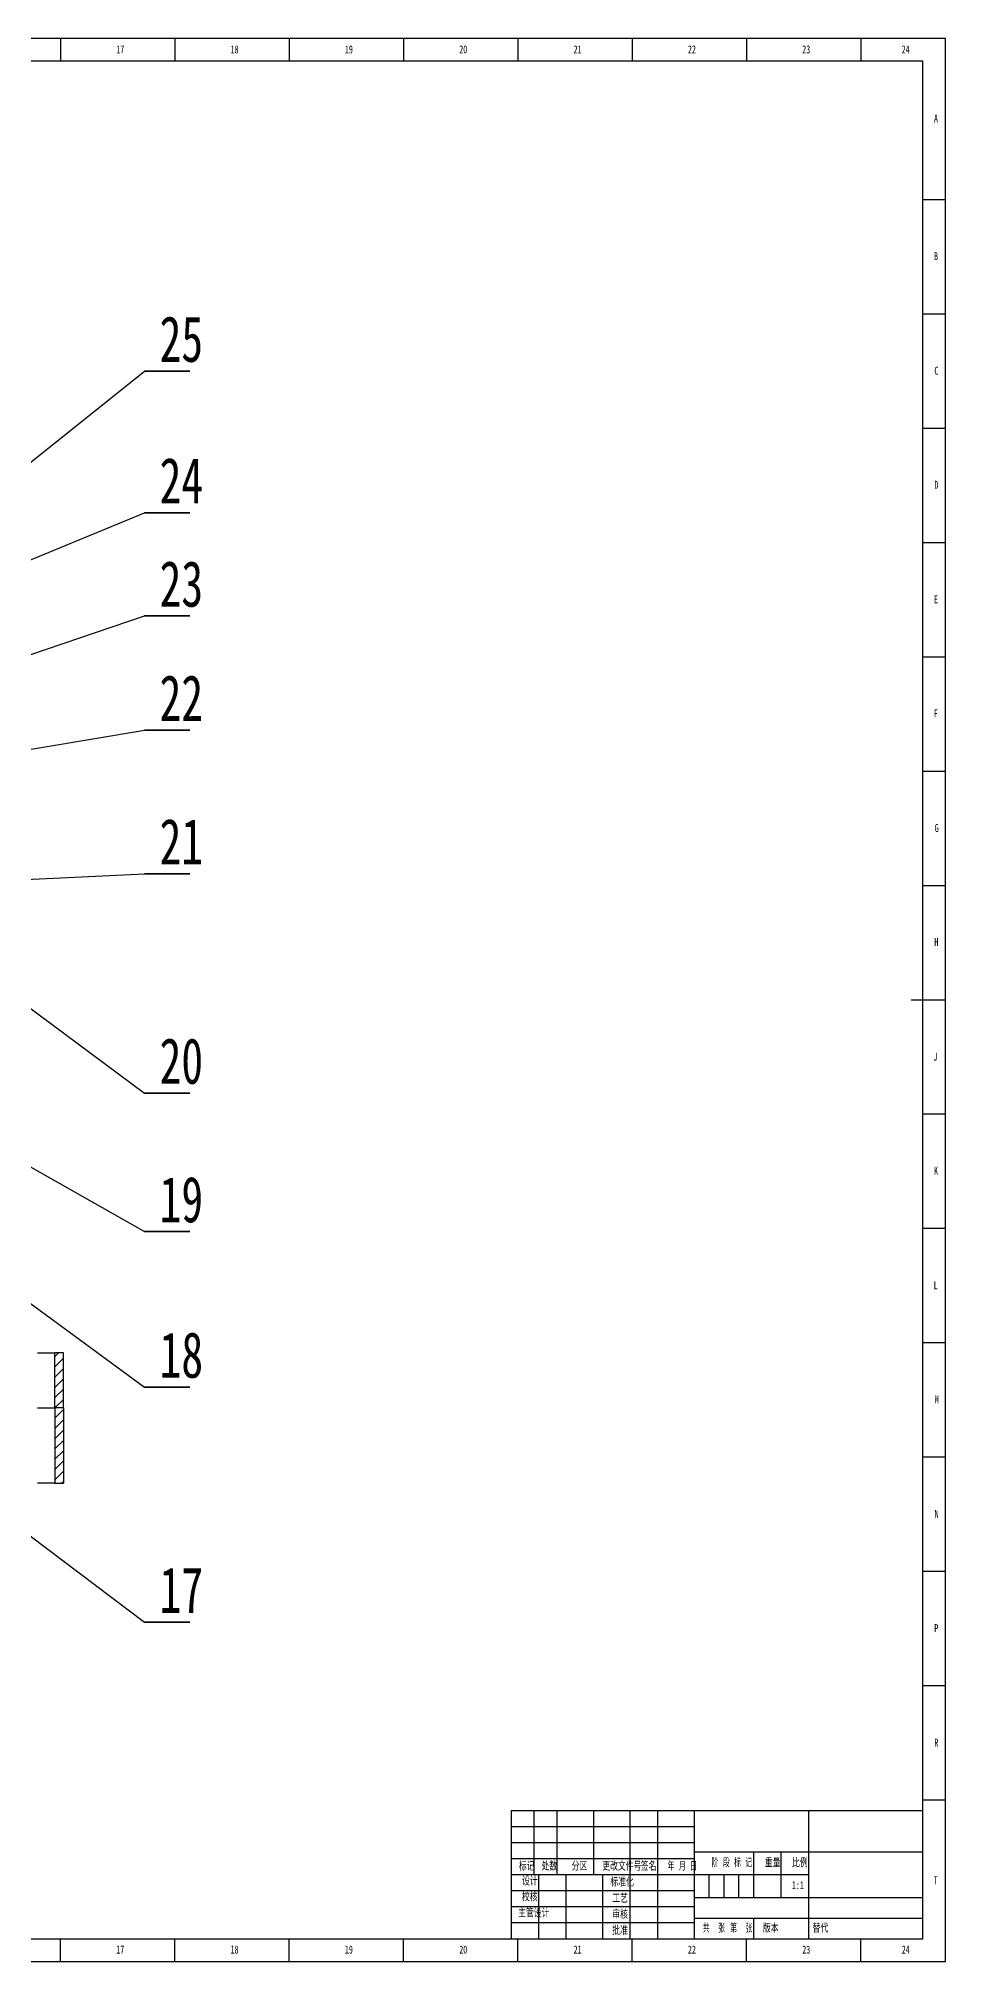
# Model space of a CAD drawing. Header units: millimetres. Extents: x 0 to 1189, y 0 to 841.
# Drawn here: x 792 to 1189, y 0 to 841 of the extents above; entities that cross this region are included whole.
import ezdxf

# ---------------------------------------------------------------- set-up
doc = ezdxf.new("R2010")
doc.units = ezdxf.units.MM
for name, color, linetype in [('10', 7, 'Continuous'), ('5', 7, 'Continuous'), ('9', 7, 'Continuous'), ('SLD-0', 7, 'Continuous')]:
    doc.layers.add(name, color=color, linetype=linetype)
doc.styles.add('SLDTEXTSTYLE0', font='TXT', dxfattribs={"width": 0.7, "bigfont": 'bigfont'})
doc.styles.add('SLDTEXTSTYLE1', font='TXT', dxfattribs={"width": 0.6, "bigfont": 'bigfont'})
doc.styles.add('SLDTEXTSTYLE2', font='TXT', dxfattribs={"width": 0.614286, "bigfont": 'bigfont'})
doc.styles.add('SLDTEXTSTYLE3', font='TXT', dxfattribs={"width": 0.62, "bigfont": 'bigfont'})
doc.styles.add('SLDTEXTSTYLE5', font='TXT', dxfattribs={"width": 0.7})
doc.dimstyles.new('SLDDIMSTYLE0', dxfattribs={"dimtxt": 0.18, "dimasz": 1.016, "dimexe": 0, "dimexo": 0.0625, "dimgap": 0, "dimtad": 0, "dimtih": 1, "dimtoh": 1, "dimdec": 0, "dimrnd": 1e-09, "dimzin": 0, "dimdsep": 46, "dimtxsty": 'Standard', "dimblk1": 'DOT', "dimblk2": 'DOT', "dimsah": 1, "dimcen": 0.09, "dimadec": 0, "dimazin": 0, "dimtfac": 1.016, "dimtdec": 0, "dimtofl": 0, "dimtmove": 0, "dimatfit": 3, "dimldrblk": 'DOT', "dimfxl": 0, "dimfrac": 2, "dimtolj": 1, "dimtzin": 0, "dimarcsym": 0})

# ---------------------------------------------------------------- blocks, each defined once
blk = doc.blocks.new('SW_HATCH_0')
at = {"color": 0, "linetype": 'Continuous', "lineweight": 18}
for p, q in [((286.11, 111), (284.5, 109.39)), ((288.25, 108.65), (284.5, 104.9)), ((288.25, 104.16), (284.5, 100.41)), ((288.25, 99.67), (284.5, 95.92)), ((288.25, 95.18), (284.5, 91.43)), ((284.57, 87), (284.5, 86.94)), ((288.25, 86.2), (284.5, 82.45)), ((288.25, 90.69), (284.57, 87)), ((288.25, 81.71), (284.5, 77.96)), ((288.25, 77.22), (284.5, 73.47)), ((288.25, 72.73), (284.5, 68.98)), ((288.25, 68.24), (284.5, 64.49)), ((288.25, 63.75), (284.5, 60)), ((288.25, 59.26), (284.5, 55.51)), ((288.25, 54.77), (287.49, 54))]:
    blk.add_line(p, q, dxfattribs=at)
blk = doc.blocks.new('SW_NOTE_0_15')
at = {"layer": '10', "color": 0}
for p, q in [((0, 0), (19.78, 0)), ((19.78, 0), (0, 0)), ((0, 0), (19.78, 0)), ((19.78, 0), (0, 0)), ((0, 0), (19.78, 0)), ((19.78, 0), (0, 0))]:
    blk.add_line(p, q, dxfattribs=at)
at = {"layer": '10', "color": 0, "insert": (16.12, 24.07), "char_height": 20, "attachment_point": 2, "style": 'SLDTEXTSTYLE5'}
blk.add_mtext('17', dxfattribs=at)
blk = doc.blocks.new('_Dot')
at = {"color": 0, "linetype": 'ByBlock', "lineweight": -2}
blk.add_line((-0.5, 0), (-1, 0), dxfattribs=at)
at = {"color": 0, "linetype": 'ByBlock', "const_width": 0.5}
blk.add_lwpolyline([(-0.25, 0, 1), (0.25, 0, 1)], format="xyb", close=True, dxfattribs=at)
blk = doc.blocks.new('SW_NOTE_0_16')
at = {"layer": '10', "color": 0}
for p, q in [((0, 0), (19.78, 0)), ((19.78, 0), (0, 0)), ((0, 0), (19.78, 0)), ((19.78, 0), (0, 0)), ((0, 0), (19.78, 0)), ((19.78, 0), (0, 0))]:
    blk.add_line(p, q, dxfattribs=at)
at = {"layer": '10', "color": 0, "insert": (16.12, 24.07), "char_height": 20, "attachment_point": 2, "style": 'SLDTEXTSTYLE5'}
blk.add_mtext('18', dxfattribs=at)
blk = doc.blocks.new('SW_NOTE_0_17')
at = {"layer": '10', "color": 0}
for p, q in [((0, 0), (19.78, 0)), ((19.78, 0), (0, 0)), ((0, 0), (19.78, 0)), ((19.78, 0), (0, 0)), ((0, 0), (19.78, 0)), ((19.78, 0), (0, 0))]:
    blk.add_line(p, q, dxfattribs=at)
at = {"layer": '10', "color": 0, "insert": (16.12, 24.07), "char_height": 20, "attachment_point": 2, "style": 'SLDTEXTSTYLE5'}
blk.add_mtext('19', dxfattribs=at)
blk = doc.blocks.new('SW_NOTE_0_18')
at = {"layer": '10', "color": 0}
for p, q in [((0, 0), (19.78, 0)), ((19.78, 0), (0, 0)), ((0, 0), (19.78, 0)), ((19.78, 0), (0, 0)), ((0, 0), (19.78, 0)), ((19.78, 0), (0, 0))]:
    blk.add_line(p, q, dxfattribs=at)
at = {"layer": '10', "color": 0, "insert": (16.11, 24.07), "char_height": 20, "attachment_point": 2, "style": 'SLDTEXTSTYLE5'}
blk.add_mtext('20', dxfattribs=at)
blk = doc.blocks.new('SW_NOTE_0_19')
at = {"layer": '10', "color": 0}
for p, q in [((0, 0), (19.78, 0)), ((19.78, 0), (0, 0)), ((0, 0), (19.78, 0)), ((19.78, 0), (0, 0)), ((0, 0), (19.78, 0)), ((19.78, 0), (0, 0))]:
    blk.add_line(p, q, dxfattribs=at)
at = {"layer": '10', "color": 0, "insert": (16.11, 24.07), "char_height": 20, "attachment_point": 2, "style": 'SLDTEXTSTYLE5'}
blk.add_mtext('21', dxfattribs=at)
blk = doc.blocks.new('SW_NOTE_0_20')
at = {"layer": '10', "color": 0}
for p, q in [((0, 0), (19.78, 0)), ((19.78, 0), (0, 0)), ((0, 0), (19.78, 0)), ((19.78, 0), (0, 0)), ((0, 0), (19.78, 0)), ((19.78, 0), (0, 0))]:
    blk.add_line(p, q, dxfattribs=at)
at = {"layer": '10', "color": 0, "insert": (16.11, 24.07), "char_height": 20, "attachment_point": 2, "style": 'SLDTEXTSTYLE5'}
blk.add_mtext('22', dxfattribs=at)
blk = doc.blocks.new('SW_NOTE_0_21')
at = {"layer": '10', "color": 0}
for p, q in [((0, 0), (19.78, 0)), ((19.78, 0), (0, 0)), ((0, 0), (19.78, 0)), ((19.78, 0), (0, 0)), ((0, 0), (19.78, 0)), ((19.78, 0), (0, 0))]:
    blk.add_line(p, q, dxfattribs=at)
at = {"layer": '10', "color": 0, "insert": (16.11, 24.07), "char_height": 20, "attachment_point": 2, "style": 'SLDTEXTSTYLE5'}
blk.add_mtext('24', dxfattribs=at)
blk = doc.blocks.new('SW_NOTE_0_22')
at = {"layer": '10', "color": 0}
for p, q in [((0, 0), (19.78, 0)), ((19.78, 0), (0, 0)), ((0, 0), (19.78, 0)), ((19.78, 0), (0, 0)), ((0, 0), (19.78, 0)), ((19.78, 0), (0, 0))]:
    blk.add_line(p, q, dxfattribs=at)
at = {"layer": '10', "color": 0, "insert": (16.11, 24.07), "char_height": 20, "attachment_point": 2, "style": 'SLDTEXTSTYLE5'}
blk.add_mtext('23', dxfattribs=at)
blk = doc.blocks.new('SW_NOTE_0_23')
at = {"layer": '10', "color": 0}
for p, q in [((0, 0), (19.78, 0)), ((19.78, 0), (0, 0)), ((0, 0), (19.78, 0)), ((19.78, 0), (0, 0)), ((0, 0), (19.78, 0)), ((19.78, 0), (0, 0))]:
    blk.add_line(p, q, dxfattribs=at)
at = {"layer": '10', "color": 0, "insert": (16.11, 24.07), "char_height": 20, "attachment_point": 2, "style": 'SLDTEXTSTYLE5'}
blk.add_mtext('25', dxfattribs=at)

msp = doc.modelspace()

# ---------------------------------------------------------------- linework, layer by layer
at = {"color": 7, "linetype": 'Continuous', "lineweight": 25}
for p, q in [((791.97, 266.17), (799.47, 266.17)), ((799.47, 242.17), (799.47, 266.17)), ((803.22, 266.17), (799.47, 266.17)), ((803.22, 242.17), (803.22, 266.17)), ((791.97, 242.17), (799.47, 242.17)), ((803.22, 242.17), (799.47, 242.17)), ((799.47, 242.17), (799.47, 209.17)), ((803.22, 242.17), (803.22, 209.17)), ((799.47, 209.17), (791.97, 209.17)), ((799.47, 209.17), (803.22, 209.17))]:
    msp.add_line(p, q, dxfattribs=at)
at = {"layer": '5', "color": 7}
for p, q in [((1189, 841), (0, 841)), ((1189, 0), (1189, 841)), ((999, 59), (1079, 59)), ((999, 52), (1079, 52)), ((1085.5, 38), (1085.5, 28)), ((1092, 38), (1092, 28)), ((1098.5, 38), (1098.5, 28)), ((0, 0), (1189, 0))]:
    msp.add_line(p, q, dxfattribs=at)
at = {"layer": '5'}
for p, q in [((802, 841), (802, 831.05)), ((852, 841), (852, 831.05)), ((902, 841), (902, 831.05)), ((952, 841), (952, 831.05)), ((1002, 841), (1002, 831.05)), ((1052, 841), (1052, 831.05)), ((1102, 841), (1102, 831.05)), ((1152, 841), (1152, 831.05)), ((1189, 770.5), (1179, 770.5)), ((1189, 720.5), (1179, 720.5)), ((1189, 670.5), (1179, 670.5)), ((1189, 620.5), (1179, 620.5)), ((1189, 570.5), (1179, 570.5)), ((1189, 520.5), (1179, 520.5)), ((1189, 470.5), (1179, 470.5)), ((1189, 370.5), (1179, 370.5)), ((1189, 320.5), (1179, 320.5)), ((1189, 270.5), (1179, 270.5)), ((1189, 220.5), (1179, 220.5)), ((1189, 170.5), (1179, 170.5)), ((1189, 120.5), (1179, 120.5)), ((1189, 70.5), (1179, 70.5)), ((802, 0), (802, 10)), ((852, 0), (852, 10)), ((902, 0), (902, 10)), ((952, 0), (952, 10)), ((1002, 0), (1002, 10)), ((1052, 0), (1052, 10)), ((1102, 0), (1102, 10)), ((1152, 0), (1152, 10))]:
    msp.add_line(p, q, dxfattribs=at)
at = {"layer": '5', "color": 7, "lineweight": 25}
for p, q in [((1179, 831.05), (25, 831.05)), ((1179, 10), (1179, 831.05)), ((999, 66), (1179, 66)), ((999, 66), (999, 10)), ((1009, 66), (1009, 38)), ((1019, 66), (1019, 38)), ((1035, 66), (1035, 38)), ((1051, 66), (1051, 10)), ((1063, 66), (1063, 10)), ((1079, 66), (1079, 10)), ((1129, 66), (1129, 38)), ((999, 45), (1079, 45)), ((1079, 48), (1179, 48)), ((1105, 48), (1105, 28)), ((1117, 48), (1117, 28)), ((999, 38), (1129, 38)), ((1011, 38), (1011, 10)), ((1023, 38), (1023, 10)), ((1039, 38), (1039, 10)), ((1129, 38), (1129, 10)), ((999, 31), (1079, 31)), ((1079, 28), (1179, 28)), ((999, 24), (1079, 24)), ((999, 17), (1079, 17)), ((1079.01, 18.98), (1179, 18.98)), ((0, 10), (1179, 10))]:
    msp.add_line(p, q, dxfattribs=at)
at = {"layer": '5', "lineweight": 25}
for p, q in [((1189, 420.5), (1174, 420.5)), ((1105, 18.98), (1105, 10))]:
    msp.add_line(p, q, dxfattribs=at)

# ---------------------------------------------------------------- block references
at = {"color": 7, "linetype": 'Continuous', "lineweight": 18}
msp.add_blockref('SW_HATCH_0', (514.97, 155.17), dxfattribs=at)
at = {"layer": '10'}
for name, p in [('SW_NOTE_0_23', (838.69, 695.49)), ('SW_NOTE_0_21', (838.69, 633.56)), ('SW_NOTE_0_22', (838.69, 588.45)), ('SW_NOTE_0_20', (838.69, 538.51)), ('SW_NOTE_0_19', (838.69, 475.71)), ('SW_NOTE_0_18', (838.69, 379.79)), ('SW_NOTE_0_17', (838.69, 319.23)), ('SW_NOTE_0_16', (838.69, 251.24)), ('SW_NOTE_0_15', (838.69, 148.4))]:
    msp.add_blockref(name, p, dxfattribs=at)

# ---------------------------------------------------------------- texts
at = {"layer": '10', "char_height": 3.5, "attachment_point": 2}
for s, insert, style in [('17', (828.09, 837.98), 'SLDTEXTSTYLE5'), ('18', (878.09, 837.98), 'SLDTEXTSTYLE5'), ('19', (928.09, 837.98), 'SLDTEXTSTYLE5'), ('20', (978.09, 837.98), 'SLDTEXTSTYLE5'), ('21', (1028.09, 837.98), 'SLDTEXTSTYLE5'), ('22', (1078.09, 837.98), 'SLDTEXTSTYLE5'), ('23', (1128.09, 837.98), 'SLDTEXTSTYLE5'), ('24', (1171.59, 837.98), 'SLDTEXTSTYLE5'), ('A', (1184.82, 807.73), 'SLDTEXTSTYLE5'), ('B', (1184.82, 747.55), 'SLDTEXTSTYLE5'), ('C', (1184.98, 697.48), 'SLDTEXTSTYLE5'), ('D', (1184.98, 647.55), 'SLDTEXTSTYLE5'), ('E', (1184.82, 597.48), 'SLDTEXTSTYLE5'), ('F', (1184.78, 547.55), 'SLDTEXTSTYLE5'), ('G', (1185.09, 497.48), 'SLDTEXTSTYLE5'), ('H', (1184.98, 447.55), 'SLDTEXTSTYLE5'), ('J', (1184.52, 397.48), 'SLDTEXTSTYLE5'), ('K', (1184.82, 347.55), 'SLDTEXTSTYLE5'), ('L', (1184.68, 297.48), 'SLDTEXTSTYLE5'), ('M', (1185.21, 247.55), 'SLDTEXTSTYLE5'), ('N', (1185.1, 197.48), 'SLDTEXTSTYLE5'), ('P', (1184.94, 147.55), 'SLDTEXTSTYLE5'), ('R', (1184.98, 97.48), 'SLDTEXTSTYLE5'), ('T', (1184.66, 37.3), 'SLDTEXTSTYLE5'), ('校核', (1007.18, 29.86), 'SLDTEXTSTYLE0'), ('主管设计', (1008.93, 22.83), 'SLDTEXTSTYLE0'), ('17', (828.09, 6.98), 'SLDTEXTSTYLE5'), ('18', (878.09, 6.98), 'SLDTEXTSTYLE5'), ('19', (928.09, 6.98), 'SLDTEXTSTYLE5'), ('20', (978.09, 6.98), 'SLDTEXTSTYLE5'), ('21', (1028.09, 6.98), 'SLDTEXTSTYLE5'), ('22', (1078.09, 6.98), 'SLDTEXTSTYLE5'), ('23', (1128.09, 6.98), 'SLDTEXTSTYLE5'), ('24', (1171.59, 6.98), 'SLDTEXTSTYLE5')]:
    msp.add_mtext(s, dxfattribs=dict(at, insert=insert, style=style))
at = {"layer": '10', "color": 7, "insert": (1112.53, 16.19), "char_height": 3.5, "attachment_point": 2, "style": 'SLDTEXTSTYLE0'}
msp.add_mtext('版本', dxfattribs=at)
at = {"layer": '9', "color": 7, "char_height": 3.5, "attachment_point": 2}
for s, insert, style in [('标记', (1005.82, 43.31), 'SLDTEXTSTYLE0'), ('处数', (1015.76, 43.31), 'SLDTEXTSTYLE0'), ('分区', (1028.92, 43.31), 'SLDTEXTSTYLE0'), ('更改文件号', (1047.47, 43.31), 'SLDTEXTSTYLE0'), ('签名', (1059.15, 43.31), 'SLDTEXTSTYLE0'), ('年 月 日', (1073.91, 43.31), 'SLDTEXTSTYLE3'), ('阶 段 标 记', (1095.54, 44.81), 'SLDTEXTSTYLE2'), ('重量', (1113.4, 44.81), 'SLDTEXTSTYLE0'), ('比例', (1125.29, 44.81), 'SLDTEXTSTYLE0'), ('设计', (1007.23, 36.77), 'SLDTEXTSTYLE0'), ('标准化', (1047.57, 36.36), 'SLDTEXTSTYLE0'), ('工艺', (1046.68, 29.23), 'SLDTEXTSTYLE0'), ('审核', (1046.68, 22.25), 'SLDTEXTSTYLE0'), ('批准', (1046.66, 15.22), 'SLDTEXTSTYLE0'), ('共  张', (1087.69, 16.19), 'SLDTEXTSTYLE1'), ('第  张', (1099.68, 16.19), 'SLDTEXTSTYLE1')]:
    msp.add_mtext(s, dxfattribs=dict(at, insert=insert, style=style))
at = {"layer": 'SLD-0', "char_height": 3.5}
for s, insert, attachment_point, style in [('1:1', (1124.44, 35.16), 2, 'SLDTEXTSTYLE5'), ('替代', (1130.85, 16.19), 1, 'SLDTEXTSTYLE0')]:
    msp.add_mtext(s, dxfattribs=dict(at, insert=insert, attachment_point=attachment_point, style=style))

# ---------------------------------------------------------------- leaders
at = {"layer": '10'}
for points in [[(741.77, 617.98), (838.69, 695.49)], [(614.33, 540.82), (838.69, 633.56)], [(715.48, 546.77), (838.69, 588.45)], [(573.67, 494.21), (838.69, 538.51)], [(631.63, 465.91), (838.69, 475.71)], [(724.34, 464.63), (838.69, 379.79)], [(720.98, 385.95), (838.69, 319.23)], [(692.03, 358.74), (838.69, 251.24)], [(692.18, 258.82), (838.69, 148.4)]]:
    msp.add_leader(points, dimstyle='SLDDIMSTYLE0', dxfattribs=at)

doc.saveas('drawing.dxf')
